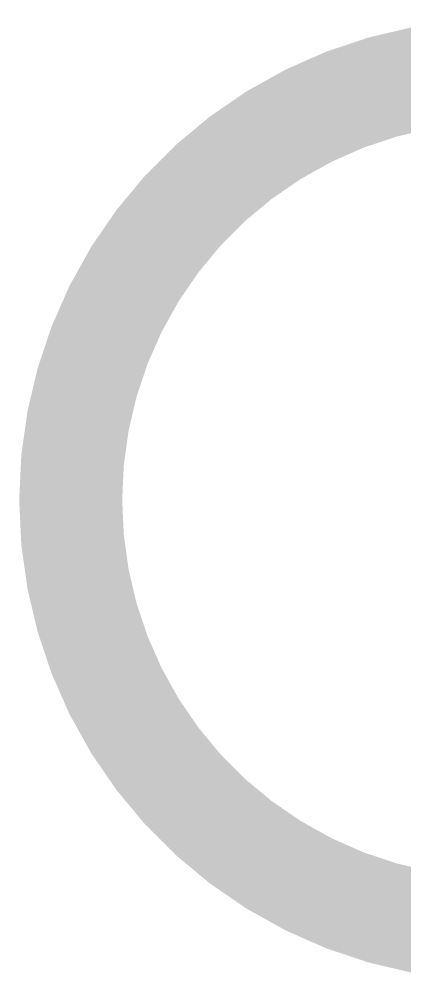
# Model space of a CAD drawing. Header units: inches. Extents: x -1 to 214, y -2 to 213.
# Drawn here: x 1.1148 to 1.1373, y -0.9286 to -0.8726 of the extents above; entities that cross this region are included whole.
import ezdxf

# ---------------------------------------------------------------- set-up
doc = ezdxf.new("R2010")
doc.units = ezdxf.units.IN
doc.header["$MEASUREMENT"] = 0
doc.layers.add('Dimensions', color=6, linetype='Continuous')

msp = doc.modelspace()

# ---------------------------------------------------------------- linework, layer by layer
at = {"layer": 'Dimensions', "const_width": 0.006}
for points in [[(1.1178, -0.90061, -0.414214), (1.1428, -0.87561)], [(1.1178, -0.90061, -0.414214), (1.1428, -0.87561)], [(1.1428, -0.92561, -0.414214), (1.1178, -0.90061)], [(1.1428, -0.92561, -0.414214), (1.1178, -0.90061)]]:
    msp.add_lwpolyline(points, format="xyb", dxfattribs=at)
at = {"layer": 'Dimensions', "const_width": 0.003}
msp.add_lwpolyline([(1.1163, -0.90061, 1), (1.1193, -0.90061, 1)], format="xyb", close=True, dxfattribs=at)
msp.add_lwpolyline([(1.1163, -0.90061, 1), (1.1193, -0.90061, 1)], format="xyb", close=True, dxfattribs=at)
msp.add_lwpolyline([(1.1163, -0.90061, 1), (1.1193, -0.90061, 1)], format="xyb", close=True, dxfattribs=at)
msp.add_lwpolyline([(1.1163, -0.90061, 1), (1.1193, -0.90061, 1)], format="xyb", close=True, dxfattribs=at)

doc.saveas('drawing.dxf')
